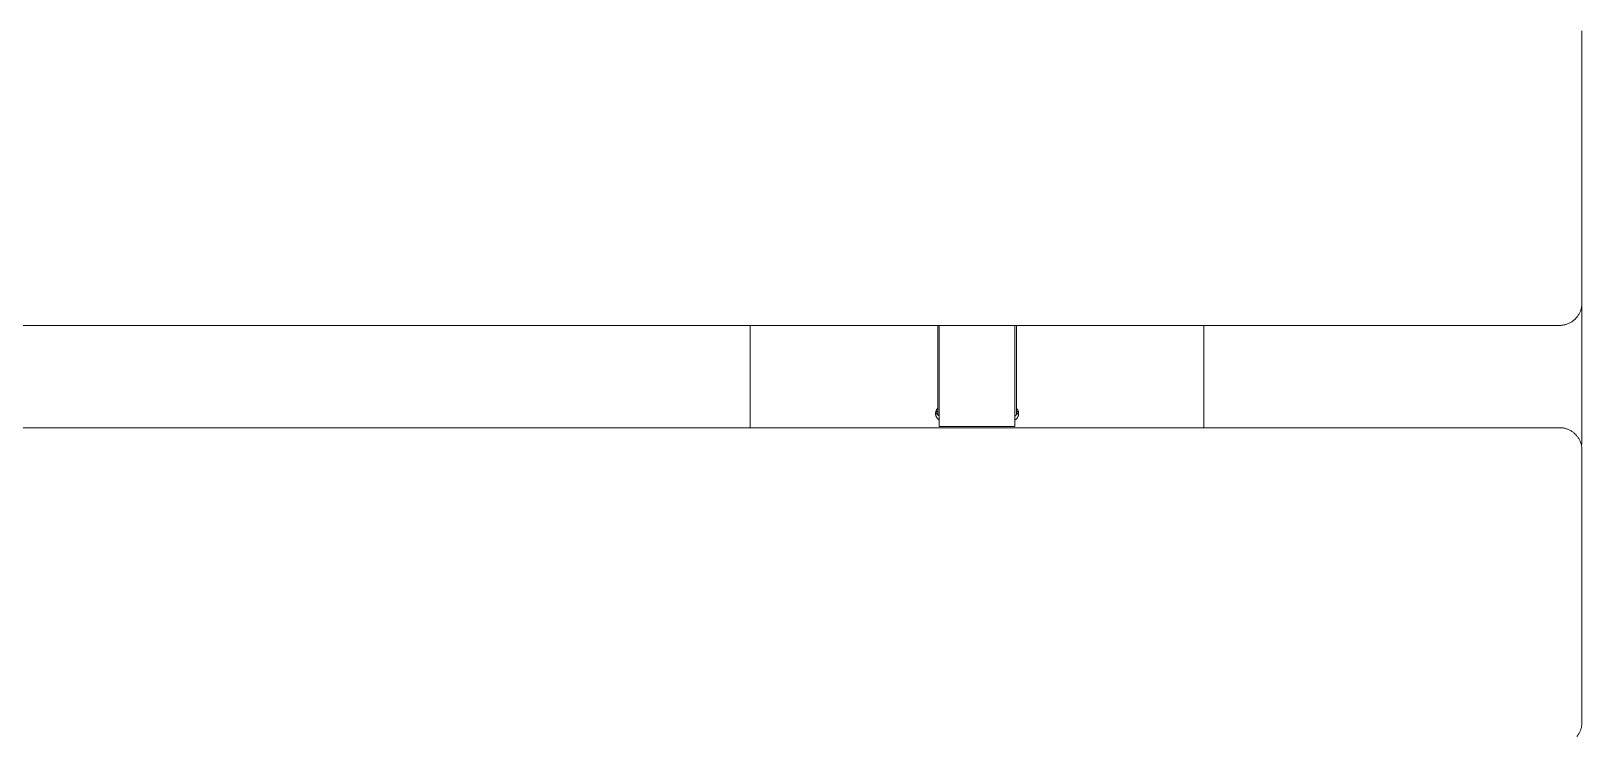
# Model space of a CAD drawing. Header units: inches. Extents: x -12 to 193, y -19 to 105.
# Drawn here: x 60.11 to 68.18, y 94.98 to 98.65 of the extents above; entities that cross this region are included whole.
import ezdxf

# ---------------------------------------------------------------- set-up
doc = ezdxf.new("R2010")
doc.units = ezdxf.units.IN
doc.layers.add('ZANO_R', color=7, linetype='Continuous', lineweight=0)

msp = doc.modelspace()

# ---------------------------------------------------------------- linework, layer by layer
at = {"layer": 'ZANO_R'}
for p, q in [((68.18191, 98.48396), (68.18191, 98.6515)), ((68.18191, 97.23531), (68.18191, 98.48396)), ((68.18191, 97.23531), (68.18184, 97.23128)), ((68.18191, 96.76815), (68.18191, 97.23531)), ((68.15012, 97.15469), (68.14731, 97.15179)), ((68.15282, 97.15769), (68.15012, 97.15469)), ((68.15542, 97.16077), (68.15282, 97.15769)), ((68.15791, 97.16394), (68.15542, 97.16077)), ((68.16029, 97.1672), (68.15791, 97.16394)), ((68.16256, 97.17053), (68.16029, 97.1672)), ((68.16471, 97.17394), (68.16256, 97.17053)), ((68.16675, 97.17742), (68.16471, 97.17394)), ((68.16866, 97.18097), (68.16675, 97.17742)), ((68.17046, 97.18458), (68.16866, 97.18097)), ((68.17213, 97.18825), (68.17046, 97.18458)), ((68.17367, 97.19198), (68.17213, 97.18825)), ((68.17509, 97.19576), (68.17367, 97.19198)), ((68.17637, 97.19958), (68.17509, 97.19576)), ((68.17753, 97.20344), (68.17637, 97.19958)), ((68.17855, 97.20734), (68.17753, 97.20344)), ((68.17944, 97.21128), (68.17855, 97.20734)), ((68.18019, 97.21524), (68.17944, 97.21128)), ((68.18081, 97.21923), (68.18019, 97.21524)), ((68.18129, 97.22323), (68.18081, 97.21923)), ((68.18163, 97.22725), (68.18129, 97.22323)), ((68.18184, 97.23128), (68.18163, 97.22725)), ((68.0638, 97.1172), (-2.56608, 97.1172)), ((63.8512, 96.58447), (63.8512, 97.1172)), ((64.82758, 97.1172), (64.82758, 96.68552)), ((64.83545, 97.1172), (64.83545, 97.08379)), ((64.83545, 97.08379), (64.83545, 96.69359)), ((65.22915, 97.1172), (65.22915, 97.08379)), ((65.22915, 97.08379), (65.22915, 96.69359)), ((65.23703, 96.68552), (65.23703, 97.1172)), ((66.2134, 97.1172), (66.2134, 96.58447)), ((68.06783, 97.11727), (68.0638, 97.1172)), ((68.07186, 97.11747), (68.06783, 97.11727)), ((68.07588, 97.11782), (68.07186, 97.11747)), ((68.07988, 97.1183), (68.07588, 97.11782)), ((68.08386, 97.11892), (68.07988, 97.1183)), ((68.08783, 97.11967), (68.08386, 97.11892)), ((68.09176, 97.12056), (68.08783, 97.11967)), ((68.09566, 97.12158), (68.09176, 97.12056)), ((68.09953, 97.12273), (68.09566, 97.12158)), ((68.10335, 97.12402), (68.09953, 97.12273)), ((68.10713, 97.12543), (68.10335, 97.12402)), ((68.11085, 97.12698), (68.10713, 97.12543)), ((68.11452, 97.12865), (68.11085, 97.12698)), ((68.11814, 97.13044), (68.11452, 97.12865)), ((68.12168, 97.13236), (68.11814, 97.13044)), ((68.12516, 97.13439), (68.12168, 97.13236)), ((68.12857, 97.13655), (68.12516, 97.13439)), ((68.13191, 97.13882), (68.12857, 97.13655)), ((68.13516, 97.1412), (68.13191, 97.13882)), ((68.13833, 97.14369), (68.13516, 97.1412)), ((68.14142, 97.14629), (68.13833, 97.14369)), ((68.14441, 97.14899), (68.14142, 97.14629)), ((68.14731, 97.15179), (68.14441, 97.14899)), ((68.18191, 96.51655), (68.18191, 96.76815)), ((64.81785, 96.66959), (64.81747, 96.6683)), ((64.81749, 96.6684), (64.81787, 96.66715)), ((64.82758, 96.66888), (64.81763, 96.66888)), ((64.81828, 96.67087), (64.81785, 96.66959)), ((64.81875, 96.67213), (64.81828, 96.67087)), ((64.81926, 96.67338), (64.81875, 96.67213)), ((64.81982, 96.6746), (64.81926, 96.67338)), ((64.82042, 96.67581), (64.81982, 96.6746)), ((64.82106, 96.67699), (64.82042, 96.67581)), ((64.82174, 96.67815), (64.82106, 96.67699)), ((64.82246, 96.67929), (64.82174, 96.67815)), ((64.82323, 96.6804), (64.82246, 96.67929)), ((64.82402, 96.68148), (64.82323, 96.6804)), ((64.82486, 96.68254), (64.82402, 96.68148)), ((64.82573, 96.68356), (64.82486, 96.68254)), ((64.82664, 96.68456), (64.82573, 96.68356)), ((64.82758, 96.68552), (64.82664, 96.68456)), ((64.82758, 96.68552), (64.82758, 96.66888)), ((64.82758, 96.65128), (64.82758, 96.66888)), ((64.83545, 96.69359), (64.83545, 96.59119)), ((65.22915, 96.69359), (65.22915, 96.59119)), ((65.23703, 96.66888), (65.23703, 96.68552)), ((65.23703, 96.68552), (65.23797, 96.68456)), ((65.24697, 96.66888), (65.23703, 96.66888)), ((65.23703, 96.65128), (65.23703, 96.66888)), ((65.23797, 96.68456), (65.23887, 96.68356)), ((65.23887, 96.68356), (65.23975, 96.68254)), ((65.23975, 96.68254), (65.24058, 96.68148)), ((65.24058, 96.68148), (65.24138, 96.6804)), ((65.24138, 96.6804), (65.24214, 96.67929)), ((65.24214, 96.67929), (65.24286, 96.67815)), ((65.24286, 96.67815), (65.24354, 96.67699)), ((65.24354, 96.67699), (65.24418, 96.67581)), ((65.24418, 96.67581), (65.24478, 96.6746)), ((65.24478, 96.6746), (65.24534, 96.67338)), ((65.24534, 96.67338), (65.24586, 96.67213)), ((65.24586, 96.67213), (65.24633, 96.67087)), ((65.24633, 96.67087), (65.24675, 96.66959)), ((65.24674, 96.66715), (65.24711, 96.6684)), ((65.24675, 96.66959), (65.24714, 96.6683)), ((64.81607, 96.65901), (64.81605, 96.65766)), ((64.81605, 96.65766), (64.81609, 96.65632)), ((64.81613, 96.66035), (64.81607, 96.65901)), ((64.81609, 96.65632), (64.81617, 96.65497)), ((64.81624, 96.66169), (64.81613, 96.66035)), ((64.81617, 96.65497), (64.81629, 96.65363)), ((64.81639, 96.66303), (64.81624, 96.66169)), ((64.81629, 96.65363), (64.81646, 96.6523)), ((64.81659, 96.66436), (64.81639, 96.66303)), ((64.81646, 96.6523), (64.81668, 96.65097)), ((64.81684, 96.66569), (64.81659, 96.66436)), ((64.81668, 96.65097), (64.81694, 96.64965)), ((64.81713, 96.667), (64.81684, 96.66569)), ((64.81694, 96.64965), (64.81725, 96.64834)), ((64.81747, 96.6683), (64.81713, 96.667)), ((64.81725, 96.64834), (64.81761, 96.64704)), ((64.81761, 96.64704), (64.81801, 96.64575)), ((64.81787, 96.66715), (64.81828, 96.66591)), ((64.81801, 96.64575), (64.81845, 96.64448)), ((64.81828, 96.66591), (64.81874, 96.66469)), ((64.81845, 96.64448), (64.81894, 96.64323)), ((64.81874, 96.66469), (64.81924, 96.66348)), ((64.81894, 96.64323), (64.81947, 96.64199)), ((64.81924, 96.66348), (64.81978, 96.66229)), ((64.81947, 96.64199), (64.82004, 96.64077)), ((64.81978, 96.66229), (64.82036, 96.66112)), ((64.82004, 96.64077), (64.82066, 96.63957)), ((64.82036, 96.66112), (64.82098, 96.65997)), ((64.82066, 96.63957), (64.82131, 96.6384)), ((64.82098, 96.65997), (64.82163, 96.65884)), ((64.82131, 96.6384), (64.82201, 96.63725)), ((64.82163, 96.65884), (64.82233, 96.65773)), ((64.82201, 96.63725), (64.82275, 96.63612)), ((64.82233, 96.65773), (64.82306, 96.65665)), ((64.82275, 96.63612), (64.82352, 96.63502)), ((64.82306, 96.65665), (64.82382, 96.65559)), ((64.82352, 96.63502), (64.82434, 96.63395)), ((64.82382, 96.65559), (64.82462, 96.65456)), ((64.82434, 96.63395), (64.82518, 96.6329)), ((64.82462, 96.65456), (64.82546, 96.65356)), ((64.82518, 96.6329), (64.82607, 96.63189)), ((64.82546, 96.65356), (64.82632, 96.65258)), ((64.82607, 96.63189), (64.82699, 96.6309)), ((64.82632, 96.65258), (64.82722, 96.65163)), ((64.82699, 96.6309), (64.82794, 96.62995)), ((64.82722, 96.65163), (64.82816, 96.65072)), ((64.82794, 96.62995), (64.82893, 96.62904)), ((64.82816, 96.65072), (64.82912, 96.64983)), ((64.82893, 96.62904), (64.82994, 96.62815)), ((64.82912, 96.64983), (64.83011, 96.64898)), ((64.82994, 96.62815), (64.83099, 96.62731)), ((64.83011, 96.64898), (64.83112, 96.64816)), ((64.83099, 96.62731), (64.83207, 96.6265)), ((64.83112, 96.64816), (64.83217, 96.64738)), ((64.83207, 96.6265), (64.83317, 96.62573)), ((64.83217, 96.64738), (64.83324, 96.64663)), ((64.83317, 96.62573), (64.8343, 96.62499)), ((64.83324, 96.64663), (64.83433, 96.64592)), ((64.8343, 96.62499), (64.83545, 96.6243)), ((64.83433, 96.64592), (64.83545, 96.64524)), ((64.83545, 96.59119), (65.22915, 96.59119)), ((65.22915, 96.64524), (65.23027, 96.64592)), ((65.23031, 96.62499), (65.22915, 96.6243)), ((65.23027, 96.64592), (65.23137, 96.64663)), ((65.23144, 96.62573), (65.23031, 96.62499)), ((65.23137, 96.64663), (65.23244, 96.64738)), ((65.23254, 96.6265), (65.23144, 96.62573)), ((65.23244, 96.64738), (65.23348, 96.64816)), ((65.23361, 96.62731), (65.23254, 96.6265)), ((65.23348, 96.64816), (65.2345, 96.64898)), ((65.23466, 96.62815), (65.23361, 96.62731)), ((65.2345, 96.64898), (65.23549, 96.64983)), ((65.23568, 96.62904), (65.23466, 96.62815)), ((65.23549, 96.64983), (65.23645, 96.65072)), ((65.23666, 96.62995), (65.23568, 96.62904)), ((65.23645, 96.65072), (65.23738, 96.65163)), ((65.23762, 96.6309), (65.23666, 96.62995)), ((65.23738, 96.65163), (65.23828, 96.65258)), ((65.23854, 96.63189), (65.23762, 96.6309)), ((65.23828, 96.65258), (65.23915, 96.65356)), ((65.23942, 96.6329), (65.23854, 96.63189)), ((65.23915, 96.65356), (65.23998, 96.65456)), ((65.24027, 96.63395), (65.23942, 96.6329)), ((65.23998, 96.65456), (65.24078, 96.65559)), ((65.24108, 96.63502), (65.24027, 96.63395)), ((65.24078, 96.65559), (65.24155, 96.65665)), ((65.24186, 96.63612), (65.24108, 96.63502)), ((65.24155, 96.65665), (65.24228, 96.65773)), ((65.24259, 96.63725), (65.24186, 96.63612)), ((65.24228, 96.65773), (65.24297, 96.65884)), ((65.24329, 96.6384), (65.24259, 96.63725)), ((65.24297, 96.65884), (65.24363, 96.65997)), ((65.24395, 96.63957), (65.24329, 96.6384)), ((65.24363, 96.65997), (65.24424, 96.66112)), ((65.24456, 96.64077), (65.24395, 96.63957)), ((65.24424, 96.66112), (65.24482, 96.66229)), ((65.24514, 96.64199), (65.24456, 96.64077)), ((65.24482, 96.66229), (65.24536, 96.66348)), ((65.24567, 96.64323), (65.24514, 96.64199)), ((65.24536, 96.66348), (65.24586, 96.66469)), ((65.24615, 96.64448), (65.24567, 96.64323)), ((65.24586, 96.66469), (65.24632, 96.66591)), ((65.2466, 96.64575), (65.24615, 96.64448)), ((65.24632, 96.66591), (65.24674, 96.66715)), ((65.247, 96.64704), (65.2466, 96.64575)), ((65.24735, 96.64834), (65.247, 96.64704)), ((65.24714, 96.6683), (65.24747, 96.667)), ((65.24766, 96.64965), (65.24735, 96.64834)), ((65.24747, 96.667), (65.24777, 96.66569)), ((65.24792, 96.65097), (65.24766, 96.64965)), ((65.24777, 96.66569), (65.24801, 96.66436)), ((65.24814, 96.6523), (65.24792, 96.65097)), ((65.24801, 96.66436), (65.24821, 96.66303)), ((65.24831, 96.65363), (65.24814, 96.6523)), ((65.24821, 96.66303), (65.24837, 96.66169)), ((65.24844, 96.65497), (65.24831, 96.65363)), ((65.24837, 96.66169), (65.24847, 96.66035)), ((65.24852, 96.65632), (65.24844, 96.65497)), ((65.24847, 96.66035), (65.24854, 96.65901)), ((65.24855, 96.65766), (65.24852, 96.65632)), ((65.24854, 96.65901), (65.24855, 96.65766)), ((-2.56608, 96.58447), (68.0638, 96.58447)), ((68.0638, 96.58447), (68.06783, 96.5844)), ((68.06783, 96.5844), (68.07186, 96.58419)), ((68.07186, 96.58419), (68.07588, 96.58385)), ((68.07588, 96.58385), (68.07988, 96.58336)), ((68.07988, 96.58336), (68.08386, 96.58275)), ((68.08386, 96.58275), (68.08783, 96.58199)), ((68.08783, 96.58199), (68.09176, 96.58111)), ((68.09176, 96.58111), (68.09566, 96.58009)), ((68.09566, 96.58009), (68.09953, 96.57893)), ((68.09953, 96.57893), (68.10335, 96.57765)), ((68.10335, 96.57765), (68.10713, 96.57623)), ((68.10713, 96.57623), (68.11085, 96.57469)), ((68.11085, 96.57469), (68.11452, 96.57302)), ((68.11452, 96.57302), (68.11814, 96.57122)), ((68.11814, 96.57122), (68.12168, 96.56931)), ((68.12168, 96.56931), (68.12516, 96.56727)), ((68.12516, 96.56727), (68.12857, 96.56512)), ((68.12857, 96.56512), (68.13191, 96.56285)), ((68.13191, 96.56285), (68.13516, 96.56047)), ((68.13516, 96.56047), (68.13833, 96.55797)), ((68.13833, 96.55797), (68.14142, 96.55538)), ((68.14142, 96.55538), (68.14441, 96.55267)), ((68.14441, 96.55267), (68.14731, 96.54987)), ((68.14731, 96.54987), (68.15012, 96.54697)), ((68.15012, 96.54697), (68.15282, 96.54398)), ((68.15282, 96.54398), (68.15542, 96.54089)), ((68.15542, 96.54089), (68.15791, 96.53772)), ((68.15791, 96.53772), (68.16029, 96.53447)), ((68.16029, 96.53447), (68.16256, 96.53113)), ((68.16256, 96.53113), (68.16471, 96.52772)), ((68.16471, 96.52772), (68.16675, 96.52424)), ((68.16675, 96.52424), (68.16866, 96.52069)), ((68.16866, 96.52069), (68.17046, 96.51708)), ((68.17046, 96.51708), (68.17213, 96.51341)), ((68.17213, 96.51341), (68.17367, 96.50968)), ((68.17367, 96.50968), (68.17509, 96.50591)), ((68.18169, 96.50933), (68.18141, 96.50573)), ((68.18185, 96.51294), (68.18169, 96.50933)), ((68.18191, 96.51655), (68.18185, 96.51294)), ((68.17509, 96.50591), (68.17637, 96.50208)), ((68.17637, 96.50208), (68.17753, 96.49822)), ((68.17753, 96.49822), (68.17855, 96.49432)), ((68.17855, 96.49432), (68.17944, 96.49039)), ((68.17992, 96.49499), (68.17921, 96.49145)), ((68.17944, 96.49039), (68.18019, 96.48642)), ((68.18053, 96.49855), (68.17992, 96.49499)), ((68.18019, 96.48642), (68.18081, 96.48244)), ((68.18102, 96.50213), (68.18053, 96.49855)), ((68.18081, 96.48244), (68.18129, 96.47843)), ((68.18141, 96.50573), (68.18102, 96.50213)), ((68.18129, 96.47843), (68.18163, 96.47441)), ((68.18163, 96.47441), (68.18184, 96.47039)), ((68.18184, 96.47039), (68.18191, 96.46635)), ((68.18191, 96.29882), (68.18191, 96.46635)), ((68.18191, 95.05017), (68.18191, 96.29882)), ((68.15791, 94.9788), (68.15542, 94.97563)), ((68.16029, 94.98205), (68.15791, 94.9788)), ((68.16256, 94.98539), (68.16029, 94.98205)), ((68.16471, 94.9888), (68.16256, 94.98539)), ((68.16675, 94.99228), (68.16471, 94.9888)), ((68.16866, 94.99583), (68.16675, 94.99228)), ((68.17046, 94.99944), (68.16866, 94.99583)), ((68.17213, 95.00311), (68.17046, 94.99944)), ((68.17367, 95.00684), (68.17213, 95.00311)), ((68.17509, 95.01061), (68.17367, 95.00684)), ((68.17637, 95.01444), (68.17509, 95.01061)), ((68.17753, 95.0183), (68.17637, 95.01444)), ((68.17855, 95.0222), (68.17753, 95.0183)), ((68.17944, 95.02614), (68.17855, 95.0222)), ((68.18019, 95.0301), (68.17944, 95.02614)), ((68.18081, 95.03408), (68.18019, 95.0301)), ((68.18129, 95.03809), (68.18081, 95.03408)), ((68.18163, 95.04211), (68.18129, 95.03809)), ((68.18184, 95.04613), (68.18163, 95.04211)), ((68.18191, 95.05017), (68.18184, 95.04613))]:
    msp.add_line(p, q, dxfattribs=at)

doc.saveas('drawing.dxf')
